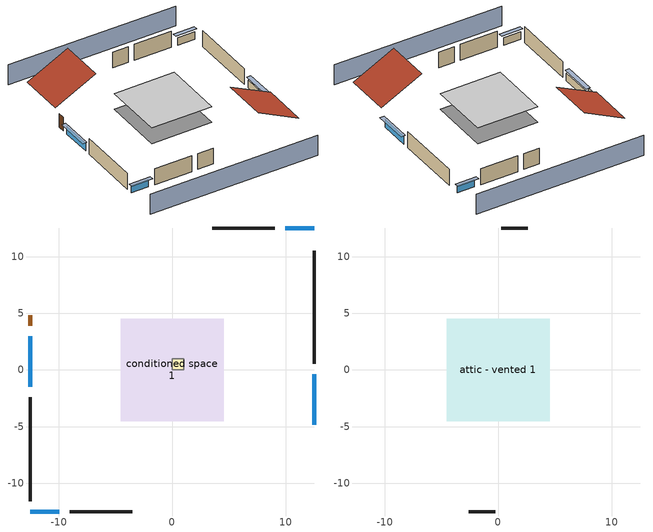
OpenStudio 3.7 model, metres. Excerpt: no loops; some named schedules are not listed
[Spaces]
conditioned space 1
 floor outside (Floor1 construction): -4.52,-4.52 -4.52,4.52 4.52,4.52 4.52,-4.52 z0.61
 wall outside (Wall1 construction): 12.53,0.57 12.53,10.52 z0.61:3.05
 wall outside (Wall2 construction): -9.05,-12.53 -3.52,-12.53 z0.61:3.05
 wall outside (Wall3 construction): -12.53,-2.41 -12.53,-11.6 z0.61:3.05
 wall outside (Wall4 construction): 9.05,12.53 3.52,12.53 z0.61:3.05
 wall outside (AdiabaticWallConstruction): 12.53,-4.84 12.53,-0.36 / -12.53,3 -12.53,-1.48 z0.61:1.8; -12.53,-12.53 -9.97,-12.53 / 12.53,12.53 9.97,12.53 z0.61:1.77
 wall outside (AdiabaticWallConstruction 1): -12.53,4.84 -12.53,3.92 z0.61:2.64
 window (WindowConstruction): 12.53,-4.84 12.53,-0.36 z0.61:1.8
 window (WindowConstruction 1): -12.53,-12.53 -9.97,-12.53 z0.61:1.77
 window (WindowConstruction 2): -12.53,3 -12.53,-1.48 z0.61:1.8
 window (WindowConstruction 3): 12.53,12.53 9.97,12.53 z0.61:1.77
 door (Door): -12.53,4.84 -12.53,3.93 z0.61:2.64
central ac and furnace airloop ret air space
 floor adiabatic (AdiabaticConst): 0,0 0,1 1,1 1,0 z0
 wall adiabatic (AdiabaticConst): 0,1 0,0 1,0 1,1 0,1 z0:1
 ceiling adiabatic (AdiabaticConst): 1,0 1,1 0,1 0,0 z1
attic - vented 1
 floor to conditioned space 1 (Floor2 construction Reversed): -4.52,-4.52 -4.52,4.52 4.52,4.52 4.52,-4.52 z3.05
 wall outside (Wall5 construction): -2.59,-12.53 -0.26,-12.53 z0.61:3.05
 wall outside (Wall6 construction): 2.59,12.53 0.26,12.53 z0.61:3.05
 roof outside (Roof1 construction): 12.53,-5.77,3.05 6.48,-5.77,6.07 6.48,-12.53,6.07 12.53,-12.53,3.05
 roof outside (Roof2 construction): -12.53,5.77,3.05 -6.48,5.77,6.07 -6.48,12.53,6.07 -12.53,12.53,3.05
shading: 12.53,17.11 -12.53,17.11 / -12.53,-17.11 12.53,-17.11 z0:3.05; 12.53,-0.06 12.53,-5.14 13.14,-5.14 13.14,-0.06 z2.1; -9.67,-12.53 -12.84,-12.53 -12.84,-13.14 -9.67,-13.14 z2.07; -12.53,-1.79 -12.53,3.3 -13.14,3.3 -13.14,-1.79 z2.1; 9.67,12.53 12.84,12.53 12.84,13.14 9.67,13.14 z2.07
[Site]
Tallahassee Regional Ap  Isis_FL_USA: Latitude {deg}=30.38; Longitude {deg}=-84.37; Time Zone {hr}=-5; Elevation {m}=21; Terrain=Suburbs
[Site:GroundTemperature:Shallow]
16.3547, 15.0593, 14.9556, 15.5703, 18.038, 20.4943, 22.6237, 23.9727, 24.0873, 22.9901, 20.915, 18.5341
[Site:WaterMainsTemperature]
Calculation Method=Schedule; Temperature Schedule=mains temperature schedule
[Building]
Building 1
[Material] Roughness=Rough
Name | Thickness {m} | Conductivity {W/m-K} | Density {kg/m3} | Specific Heat {J/kg-K} | Thermal Absorptance | Solar Absorptance | Visible Absorptance
asphalt or fiberglass shingles | 0.00635 | 0.162714 | 1121.4 | 1465.45 | 0.9 | 0.85 | 0.85
roof rigid ins | 0.00281632 | 0.029427 | 32.04 | 1214.23 | 0.9 | 0.7 | 0.7
osb sheathing 0.5 in. | 0.0127 | 0.115458 | 512.64 | 1214.23 | 0.9 | 0.6 | 0.6
wood siding | 0.0254 | 0.102417 | 544.68 | 1172.36 | 0.9 | 0.85 | 0.85
osb sheathing 0.5 in. 1 | 0.0127 | 0.115458 | 512.64 | 1214.23 | 0.9 | 0.7 | 0.7
wall stud and cavity | 0.1397 | 0.550994 | 139.0536 | 1170.24 | 0.9 | 0.7 | 0.7
gypsum board | 0.0127 | 0.160291 | 801 | 837.4 | 0.9 | 0.6 | 0.6
wall stud and cavity 1 | 0.1397 | 0.727959 | 139.0536 | 1170.24 | 0.9 | 0.6 | 0.6
floor stud and cavity | 0.1397 | 0.501511 | 92.3553 | 1139.71 | 0.9 | 0.7 | 0.7
osb sheathing 0.75 in. | 0.01905 | 0.115458 | 512.64 | 1214.23 | 0.9 | 0.7 | 0.7
floor covering | 0.0127 | 0.0433444 | 54.468 | 1339.84 | 0.9 | 0.6 | 0.6
ceiling loosefill ins | 0.169333 | 0.0480833 | 16.02 | 1046.75 | 0.9 | 0.7 | 0.7
ceiling stud and cavity | 0.1397 | 0.0824711 | 65.682 | 1177.47 | 0.9 | 0.7 | 0.7
wood siding 1; wood siding 2 | 0.0254 | 0.102417 | 544.68 | 1172.36
wall rigid ins | 0.512978 | 0.029427 | 32.04 | 1214.23 | 0.9 | 0.7 | 0.7
wall stud and cavity 2 | 0.0889 | 0.380278 | 52.3479 | 1209.89 | 0.9 | 0.7 | 0.7
door material | 0.04445 | 0.0612267 | 512.64 | 1214.23 | 0.9 | 0.7 | 0.7
wall stud and cavity 3 | 0.0889 | 0.391764 | 83.0341 | 1211.67 | 0.9 | 0.7 | 0.7
furniture material conditioned space 1 | 0.1524 | 0.115458 | 640.8 | 1214.23 | 0.9 | 0.6 | 0.6
[Construction]
Roof1 construction; Roof2 construction: asphalt or fiberglass shingles, roof rigid ins, osb sheathing 0.5 in.
Wall1 construction; Wall2 construction; Wall3 construction; Wall4 construction: wood siding, osb sheathing 0.5 in. 1, wall stud and cavity, gypsum board
Wall5 construction; Wall6 construction: wood siding, osb sheathing 0.5 in. 1, wall stud and cavity 1
Floor1 construction: floor stud and cavity, osb sheathing 0.75 in., floor covering
Floor2 construction Reversed: gypsum board, ceiling stud and cavity, ceiling loosefill ins
WindowConstruction; WindowConstruction 1; WindowConstruction 2; WindowConstruction 3: WindowMaterial
AdiabaticWallConstruction: wood siding 1, wall rigid ins, wall stud and cavity 2, gypsum board
Door: door material
AdiabaticWallConstruction 1: wood siding 2, wall rigid ins, wall stud and cavity 2, gypsum board
PartitionWallConstruction: gypsum board, wall stud and cavity 3, gypsum board
furniture construction conditioned space 1: furniture material conditioned space 1
AdiabaticConst: Adiabatic
[WindowMaterial:SimpleGlazingSystem]
WindowMaterial: U-Factor {W/m2-K}=4.76952; Solar Heat Gain Coefficient=0.63
[Material:NoMass]
Adiabatic: Roughness=Rough; Thermal Resistance {m2-K/W}=176.1
[ThermalZone] Multiplier=1; Use Ideal Air Loads=No
Name | Volume {m3} | Thermostat
conditioned space | 199.577 | conditioned space temperature setpoint
attic - vented | 55.1915
central ac and furnace airloop ret air zone | 1
[Sizing:Zone] Zone Cooling Design Supply Air Temperature Input Method=SupplyAirTemperature; Zone Cooling Design Supply Air Temperature {C}=14; Zone Cooling Design Supply Air Temperature Difference {deltaC}=11.11; Zone Heating Design Supply Air Temperature Input Method=SupplyAirTemperature; Zone Heating Design Supply Air Temperature {C}=40; Zone Heating Design Supply Air Temperature Difference {deltaC}=11.11; Zone Cooling Design Supply Air Humidity Ratio {kg-H2O/kg-air}=0.0085; Zone Heating Design Supply Air Humidity Ratio {kg-H2O/kg-air}=0.008; Cooling Design Air Flow Method=DesignDay; Heating Design Air Flow Method=DesignDay; Account for Dedicated Outdoor Air System=No; Dedicated Outdoor Air System Control Strategy=NeutralSupplyAir; Dedicated Outdoor Air Low Setpoint Temperature for Design {C}=autosize; Dedicated Outdoor Air High Setpoint Temperature for Design {C}=autosize; Zone Load Sizing Method=Sensible Load Only No Latent Load; Zone Latent Cooling Design Supply Air Humidity Ratio Input Method=HumidityRatioDifference; Zone Cooling Design Supply Air Humidity Ratio Difference {kgWater/kgDryAir}=0.005; Zone Latent Heating Design Supply Air Humidity Ratio Input Method=HumidityRatioDifference; Zone Humidification Design Supply Air Humidity Ratio Difference {kgWater/kgDryAir}=0.005
attic - vented; central ac and furnace airloop ret air zone
[Space] Building Unit=Building Unit 1
Name | Thermal Zone | Volume {m3}
conditioned space 1 | conditioned space | 199.577
attic - vented 1 | attic - vented | 55.1915
central ac and furnace airloop ret air space | central ac and furnace airloop ret air zone
[ThermostatSetpoint:DualSetpoint]
conditioned space temperature setpoint: Heating Setpoint Temperature Schedule=heating setpoint; Cooling Setpoint Temperature Schedule=cooling setpoint
[SurfaceProperty:IncidentSolarMultiplier] Incident Solar Multiplier=1; Incident Solar Multiplier Schedule=trans schedule winter=0.85 summer=0.7
Window1; Window2; Window3; Window4
[InternalMass:Definition] Design Level Calculation Method=SurfaceArea
Name | Construction | Surface Area {m2}
partition wall mass | PartitionWallConstruction | 81.8476
furniture mass conditioned space 1 | furniture construction conditioned space 1 | 32.739
[InternalMass] Space or SpaceType=conditioned space 1; Multiplier=1
Name | Internal Mass Definition
partition wall mass | partition wall mass
furniture mass conditioned space 1 | furniture mass conditioned space 1
[External:File]
External File 1: File=in.schedules.csv
[People:Definition]
occupants: Number of People Calculation Method=People; Number of People {people}=1; Fraction Radiant=0.314171; Sensible Heat Fraction=0.56303; Carbon Dioxide Generation Rate {m3/s-W}=0; Enable ASHRAE 55 Comfort Warnings=No; Mean Radiant Temperature Calculation Type=ZoneAveraged
[People]
occupants: People Definition=occupants; Space or SpaceType=conditioned space 1; Number of People Schedule=occupants; Activity Level Schedule=occupants activity schedule; Multiplier=1
[Fan:SystemModel]
central ac and furnace supply fan: Availability Schedule=Always On Discrete; Design Maximum Air Flow Rate {m3/s}=0.903779; Speed Control Method=Discrete; Electric Power Minimum Flow Rate Fraction=0.2; Design Pressure Rise {Pa}=595.935; Motor Efficiency=1; Motor In Air Stream Fraction=1; Design Electric Power Consumption {W}=autosize; Design Power Sizing Method=TotalEfficiencyAndPressure; Electric Power Per Unit Flow Rate {W/(m3/s)}=840; Electric Power Per Unit Flow Rate Per Unit Pressure {W-s/m3-Pa}=1.66667; Fan Total Efficiency=0.75; Motor Loss Radiative Fraction=0; Speed Flow Fraction 1=0.53473; Speed Electric Power Fraction 1=0.1529; Speed Flow Fraction 2=1; Speed Electric Power Fraction 2=1
[EnergyManagementSystem:Sensor]
Name | Output Variable or Output Meter Index Key | Output Variable or Output Meter
central_ac_and_furnace_supply_fan_s; central_ac_and_furnace_supply_fan_s_1 | central ac and furnace supply fan | Fan Electricity Energy
cool_season | cooling season schedule | Schedule Value
out_pb_s |  | Site Outdoor Air Barometric Pressure
out_wt_s |  | Site Outdoor Air Humidity Ratio
site_vw_s |  | Site Wind Speed
central_ac_and_furnace_airloop_Fan_RTF_s | central ac and furnace supply fan | Fan Runtime Fraction Speed 1
central_ac_and_furnace_airloop_Fan_RTF_s_1 | central ac and furnace supply fan | Fan Runtime Fraction Speed 2
central_ac_and_furnace_airloop_AH_MFR_s | Node 5 | System Node Mass Flow Rate
central_ac_and_furnace_airloop_AH_VFR_s | Node 5 | System Node Current Density Volume Flow Rate
central_ac_and_furnace_airloop_AH_Tout_s | Node 5 | System Node Temperature
central_ac_and_furnace_airloop_AH_Wout_s | Node 5 | System Node Humidity Ratio
central_ac_and_furnace_airloop_RA_T_s | Node 8 | System Node Temperature
central_ac_and_furnace_airloop_Ra_W_s | Node 8 | System Node Humidity Ratio
central_ac_and_furnace_airloop_0_DZ_T_s | attic - vented | Zone Air Temperature
central_ac_and_furnace_airloop_0_DZ_W_s | attic - vented | Zone Mean Air Humidity Ratio
natural_vent_s | natural vent schedule | Schedule Value
htg_sp_s | heating setpoint | Schedule Value
clg_sp_s | cooling setpoint | Schedule Value
mech_vent_range_fan_0_sch_s | mech vent range fan 0 schedule | Schedule Value
mech_vent_bath_fan_0_sch_s | mech vent bath fan 0 schedule | Schedule Value
clothes_dryer_exhaust_0_sch_s | clothes_dryer | Schedule Value
htg_load_cond |  | Heating:EnergyTransfer:Zone:CONDITIONED SPACE
clg_load_cond |  | Cooling:EnergyTransfer:Zone:CONDITIONED SPACE
htg_load_duct |  | Heating:EnergyTransfer:Zone:CENTRAL AC AND FURNACE AIRLOOP RET AIR ZONE
clg_load_duct |  | Cooling:EnergyTransfer:Zone:CENTRAL AC AND FURNACE AIRLOOP RET AIR ZONE
[EnergyManagementSystem:Program]
central_ac_and_furnace_supply_fan_disaggregate_program: Set central_ac_and_furnace_supply_fan_clg = 0; If central_ac_and_furnace_clg_coil_s > 0; Set central_ac_and_furnace_supply_fan_clg = central_ac_and_furnace_supply_fan_s; EndIf
central_ac_and_furnace_supply_fan_disaggregate_program_1: Set central_ac_and_furnace_supply_fan_primary_htg = 0; If central_ac_and_furnace_htg_coil_s > 0; Set central_ac_and_furnace_supply_fan_primary_htg = central_ac_and_furnace_supply_fan_s_1; EndIf
water_heater_EC_adj: Set dhw_e_cons = water_heater_energy + water_heater_on_cycle_parasitic + water_heater_off_cycle_parasitic; Set water_heater_ec_adj_act = 0.0 * dhw_e_cons / 1
central_ac_and_furnace_airloop_0_duct_program: Set central_ac_and_furnace_airloop_AH_MFR = central_ac_and_furnace_airloop_AH_MFR_s; Set central_ac_and_furnace_airloop_Fan_RTF = 0; Set central_ac_and_furnace_airloop_Fan_RTF = central_ac_and_furnace_airloop_Fan_RTF + central_ac_and_furnace_airloop_Fan_RTF_s; Set central_ac_and_furnace_airloop_Fan_RTF = central_ac_and_furnace_airloop_Fan_RTF + central_ac_and_furnace_airloop_Fan_RTF_s_1; Set central_ac_and_furnace_airloop_AH_VFR = central_ac_and_furnace_airloop_AH_VFR_s; Set central_ac_and_furnace_airloop_AH_Tout = central_ac_and_furnace_airloop_AH_Tout_s; Set central_ac_and_furnace_airloop_AH_Wout = central_ac_and_furnace_airloop_AH_Wout_s; Set central_ac_and_furnace_airloop_RA_T = central_ac_and_furnace_airloop_RA_T_s; Set central_ac_and_furnace_airloop_Ra_W = central_ac_and_furnace_airloop_Ra_W_s; Set central_ac_and_furnace_airloop_0_DZ_T = central_ac_and_furnace_airloop_0_DZ_T_s; Set central_ac_and_furnace_airloop_0_DZ_W = central_ac_and_furnace_airloop_0_DZ_W_s; Run central_ac_and_furnace_airloop_0_duct_subroutine; Set central_ac_and_furnace_airloop_0_SupSensLkToCond_equip_act = central_ac_and_furnace_airloop_0_SupSensLkToCond; Set central_ac_and_furnace_airloop_0_SupLatLkToCond_equip_act = central_ac_and_furnace_airloop_0_SupLatLkToCond; Set central_ac_and_furnace_airloop_0_SupCondToLv_equip_act = central_ac_and_furnace_airloop_0_SupCondToLv; Set central_ac_and_furnace_airloop_0_RetSensLkToRP_equip_act = central_ac_and_furnace_airloop_0_RetSensLkToRP; Set central_ac_and_furnace_airloop_0_RetLatLkToRP_equip_act = central_ac_and_furnace_airloop_0_RetLatLkToRP; Set central_ac_and_furnace_airloop_0_RetCondToRP_equip_act = central_ac_and_furnace_airloop_0_RetCondToRP; Set central_ac_and_furnace_airloop_0_RetCondToDZ_equip_act = central_ac_and_furnace_airloop_0_RetCondToDZ; Set central_ac_and_furnace_airloop_0_SupCondToDZ_equip_act = central_ac_and_furnace_airloop_0_SupCondToDZ; Set central_ac_and_furnace_airloop_0_SupSensLkToDZ_equip_act = central_ac_and_furnace_airloop_0_SupSensLkToDZ; Set central_ac_and_furnace_airloop_0_SupLatLkToDZ_equip_act = central_ac_and_furnace_airloop_0_SupLatLkToDZ; Set central_ac_and_furnace_airloop_0_ZoneMixDZToCond_mix_act = central_ac_and_furnace_airloop_0_ZoneMixDZToCond; Set central_ac_and_furnace_airloop_0_ZoneMixCondToDZ_mix_act = central_ac_and_furnace_airloop_0_ZoneMixCondToDZ
natural_vent_program: Set Tin = tin_s; Set Tout = tout_s; Set Wout = out_wt_s; Set Pbar = out_pb_s; Set Phiout = (@RhFnTdbWPb Tout Wout Pbar); Set MaxHR = 0.0115; Set MaxRH = 0.7; Set Tnvsp = (htg_sp_s + clg_sp_s) / 2; Set NVavail = natural_vent_s; Set ClgSsnAvail = cool_season; Set natural_vent_flow_act = 0; Set whole_house_fan_flow_act = 0; Set whole_house_fan_mix_act = 0; Set whole_house_fan_act = 0; If ((Wout < MaxHR) && (Phiout < MaxRH) && (Tin > Tout) && (Tin > Tnvsp) && (ClgSsnAvail > 0)); Set WHF_Flow = 0; Set Adj = (Tin-Tnvsp)/(Tin-Tout); Set Adj = (@Min Adj 1); Set Adj = (@Max Adj 0); If (WHF_Flow > 0); Set whole_house_fan_flow_act = WHF_Flow*Adj; Set whole_house_fan_mix_act = WHF_Flow*Adj; Set WHF_W = 0; Set whole_house_fan_act = WHF_W*Adj; ElseIf (NVavail > 0); Set NVArea = 6662.708739071999; Set Cs = 8.968567957270247e-05; Set Cw = 6.158219665777789e-05; Set Tdiff = Tin-Tout; Set dT = (@Abs Tdiff); Set Vwind = site_vw_s; Set SGNV = NVArea*Adj*((((Cs*dT)+(Cw*(Vwind^2)))^0.5)/1000); Set MaxNV = 1.1087618598912004; Set natural_vent_flow_act = (@Min SGNV MaxNV); EndIf; EndIf
[ElectricEquipment:Definition] Design Level Calculation Method=EquipmentLevel
Name | Design Level {W} | Fraction Latent | Fraction Radiant | Fraction Lost
ceiling fan | 29.6929 | 0 | 0.558 | 0
clothes washer | 971.754 | 0.03 | 0.162 | 0.7
clothes dryer | 17165.7 | 0.015 | 0.081 | 0.85
dishwasher | 1150.15 | 0.3 | 0.18 | 0.4
fridge | 54.8007 | 0 | 0.6 | 0
freezer | 47.9573 | 0 | 0.6 | 0
cooking range | 2234.93 | 0.08 | 0.432 | 0.2
misc plug loads | 761.498 | 0.021 | 0.558 | 0.049
whole house fan; mech vent house fan | 0 | 0 | 0 | 1
mech vent house fan cfis | 0 | 0 | 0 | 0
mech vent range fan 0; mech vent bath fan 0 | 30 | 0 | 0 | 1
[ElectricEquipment] Space or SpaceType=conditioned space 1
Name | Electric Equipment Definition | Schedule
ceiling fan | ceiling fan | ceiling_fan
clothes washer | clothes washer | clothes_washer
clothes dryer | clothes dryer | clothes_dryer
dishwasher | dishwasher | dishwasher
fridge | fridge | fridge schedule
freezer | freezer | freezer schedule
cooking range | cooking range | cooking_range
misc plug loads | misc plug loads | plug_loads_other
whole house fan | whole house fan | Always On Discrete
mech vent house fan | mech vent house fan | mech vent house fan schedule
mech vent house fan cfis | mech vent house fan cfis | mech vent house fan cfis schedule
mech vent range fan 0 | mech vent range fan 0 | mech vent range fan 0 schedule
mech vent bath fan 0 | mech vent bath fan 0 | mech vent bath fan 0 schedule
[OtherEquipment:Definition] Design Level Calculation Method=EquipmentLevel
Name | Design Level {W} | Fraction Latent | Fraction Radiant | Fraction Lost
water heater energy adjustment1 | 0.01 | 0 | 0 | 1
water sensible | -1263.39 | 0 | 0.6 | 0
water latent | 1281.93 | 1 | 0 | 0
central_ac_and_furnace_airloop_0_SupSensLkToCond equip; central_ac_and_furnace_airloop_0_SupCondToLv equip; central_ac_and_furnace_airloop_0_RetCondToRP equip; central_ac_and_furnace_airloop_0_RetSensLkToRP equip; central_ac_and_furnace_airloop_0_SupCondToDZ equip; central_ac_and_furnace_airloop_0_RetCondToDZ equip; central_ac_and_furnace_airloop_0_SupSensLkToDZ equip; mech vent house fan sensible load equip | 0 | 0 | 0 | 0
central_ac_and_furnace_airloop_0_SupLatLkToCond equip; central_ac_and_furnace_airloop_0_RetLatLkToRP equip; central_ac_and_furnace_airloop_0_SupLatLkToDZ equip; mech vent house fan latent load equip | 0 | 1 | 0 | 0
[OtherEquipment]
Name | Other Equipment Definition | Space or SpaceType | Schedule | Fuel Type
water heater energy adjustment1 | water heater energy adjustment1 | attic - vented 1 | Always On Discrete | Electricity
water sensible | water sensible | conditioned space 1 | hot_water_fixtures | None
water latent | water latent | conditioned space 1 | hot_water_fixtures | None
central_ac_and_furnace_airloop_0_SupSensLkToCond equip | central_ac_and_furnace_airloop_0_SupSensLkToCond equip | conditioned space 1 | Always On Discrete | None
central_ac_and_furnace_airloop_0_SupLatLkToCond equip | central_ac_and_furnace_airloop_0_SupLatLkToCond equip | conditioned space 1 | Always On Discrete | None
central_ac_and_furnace_airloop_0_SupCondToLv equip | central_ac_and_furnace_airloop_0_SupCondToLv equip | conditioned space 1 | Always On Discrete | None
central_ac_and_furnace_airloop_0_RetCondToRP equip | central_ac_and_furnace_airloop_0_RetCondToRP equip | central ac and furnace airloop ret air space | Always On Discrete | None
central_ac_and_furnace_airloop_0_RetSensLkToRP equip | central_ac_and_furnace_airloop_0_RetSensLkToRP equip | central ac and furnace airloop ret air space | Always On Discrete | None
central_ac_and_furnace_airloop_0_RetLatLkToRP equip | central_ac_and_furnace_airloop_0_RetLatLkToRP equip | central ac and furnace airloop ret air space | Always On Discrete | None
central_ac_and_furnace_airloop_0_SupCondToDZ equip | central_ac_and_furnace_airloop_0_SupCondToDZ equip | attic - vented 1 | Always On Discrete | None
central_ac_and_furnace_airloop_0_RetCondToDZ equip | central_ac_and_furnace_airloop_0_RetCondToDZ equip | attic - vented 1 | Always On Discrete | None
central_ac_and_furnace_airloop_0_SupSensLkToDZ equip | central_ac_and_furnace_airloop_0_SupSensLkToDZ equip | attic - vented 1 | Always On Discrete | None
central_ac_and_furnace_airloop_0_SupLatLkToDZ equip | central_ac_and_furnace_airloop_0_SupLatLkToDZ equip | attic - vented 1 | Always On Discrete | None
mech vent house fan sensible load equip | mech vent house fan sensible load equip | conditioned space 1 | Always On Discrete | None
mech vent house fan latent load equip | mech vent house fan latent load equip | conditioned space 1 | Always On Discrete | None
[WaterUse:Equipment:Definition]
Name | Peak Flow Rate {m3/s}
clothes washer | 2.68136e-05
dishwasher | 1.29741e-05
[Lights:Definition]
interior lighting: Design Level Calculation Method=LightingLevel; Lighting Level {W}=213.373; Fraction Radiant=0.6; Fraction Visible=0.2; Return Air Fraction=0
[Lights]
interior lighting: Lights Definition=interior lighting; Space or SpaceType=conditioned space 1; Schedule=lighting_interior; Fraction Replaceable=1
[Exterior:Lights:Definition]
exterior lighting: Design Level {W}=13.0211
[Exterior:Lights]
exterior lighting: Exterior Lights Definition=exterior lighting; Schedule=exterior lighting schedule
[ZoneMixing] Schedule=Always On Continuous; Design Flow Rate Calculation Method=Flow/Zone; Design Flow Rate {m3/s}=0
Name | Zone or Space | Source Zone or Space
central_ac_and_furnace_airloop_0_ZoneMixDZToCond mix | conditioned space | attic - vented
central_ac_and_furnace_airloop_0_ZoneMixCondToDZ mix; whole house fan mix | attic - vented | conditioned space
[SpaceInfiltration:DesignFlowRate] Space or SpaceType=conditioned space 1; Schedule=Always On Discrete; Design Flow Rate Calculation Method=Flow/Space; Design Flow Rate {m3/s}=0
natural vent flow; whole house fan flow; infil flow
[SpaceInfiltration:EffectiveLeakageArea]
infil|attic - vented 1: Space or SpaceType=attic - vented 1; Schedule=Always On Discrete; Effective Air Leakage Area {cm2}=2727.98; Stack Coefficient=0.000379919; Wind Coefficient=3.65816e-05
[BuildingUnit]
Building Unit 1
